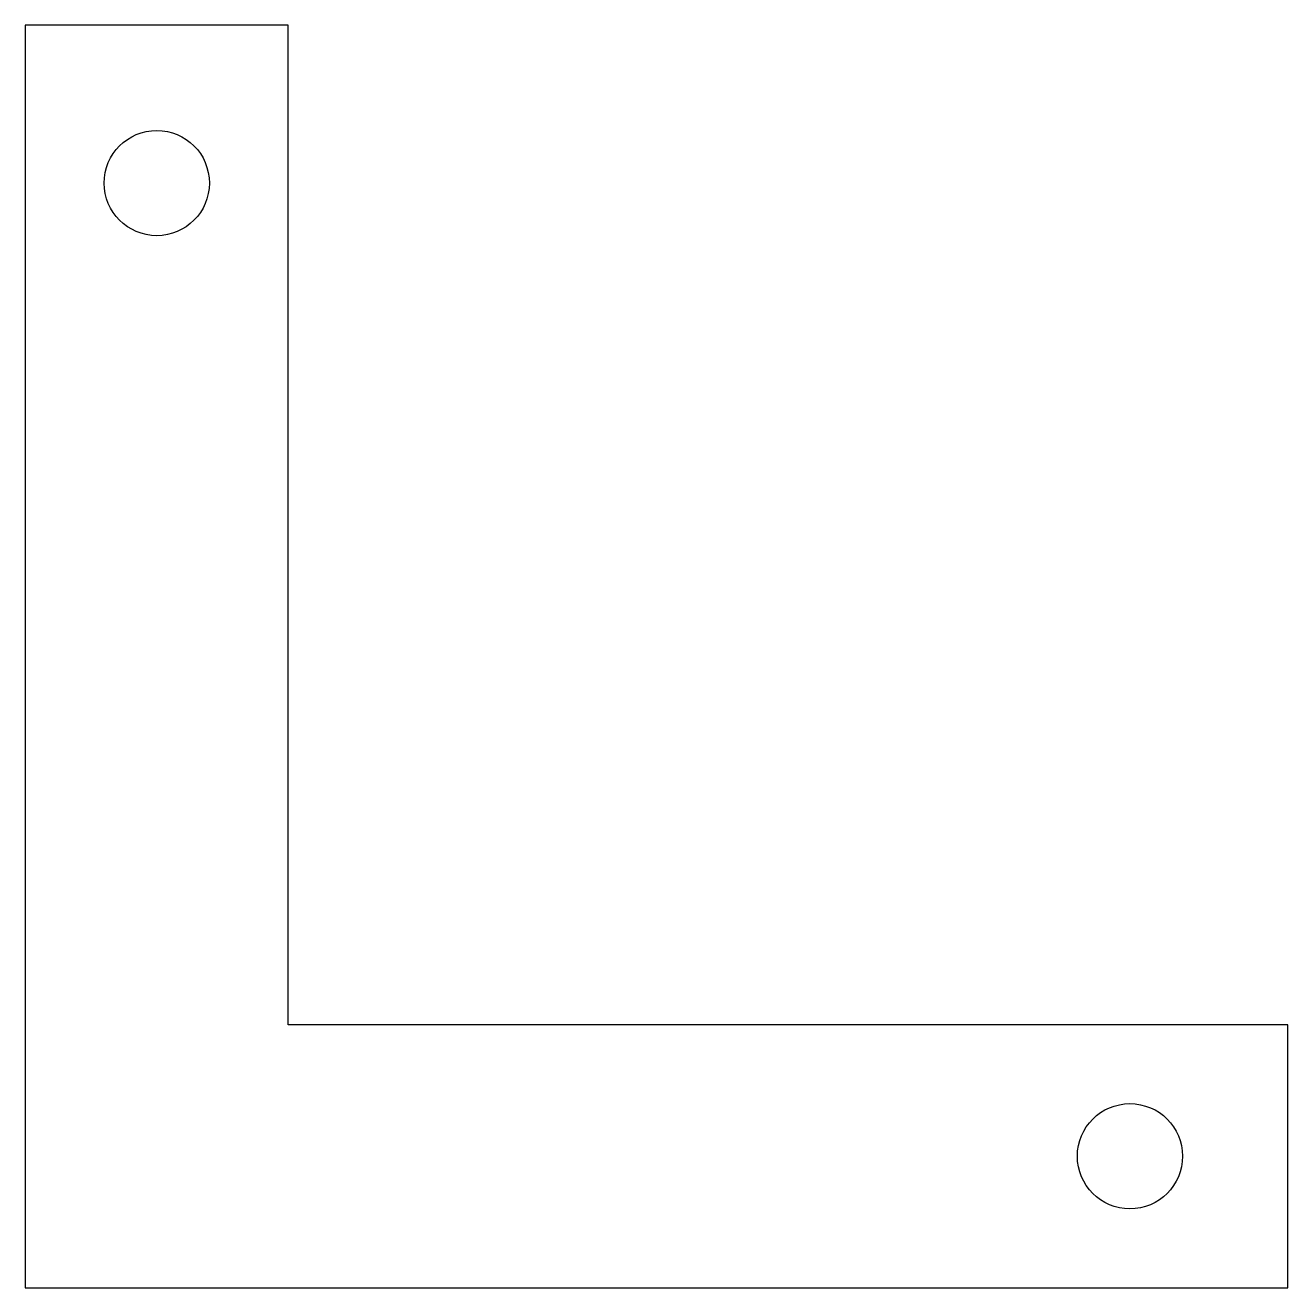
# Model space of a CAD drawing. Header units: metres. Extents: x 0 to 120, y 0 to 120.
import ezdxf

# ---------------------------------------------------------------- set-up
doc = ezdxf.new("R2010")
doc.units = ezdxf.units.M

msp = doc.modelspace()

# ---------------------------------------------------------------- linework, layer by layer
msp.add_lwpolyline([(0, 0), (120, 0), (120, 25), (25, 25), (25, 120), (0, 120)], close=True)
for centre in [(12.5, 105), (105, 12.5)]:
    msp.add_circle(centre, 5)

doc.saveas('drawing.dxf')
